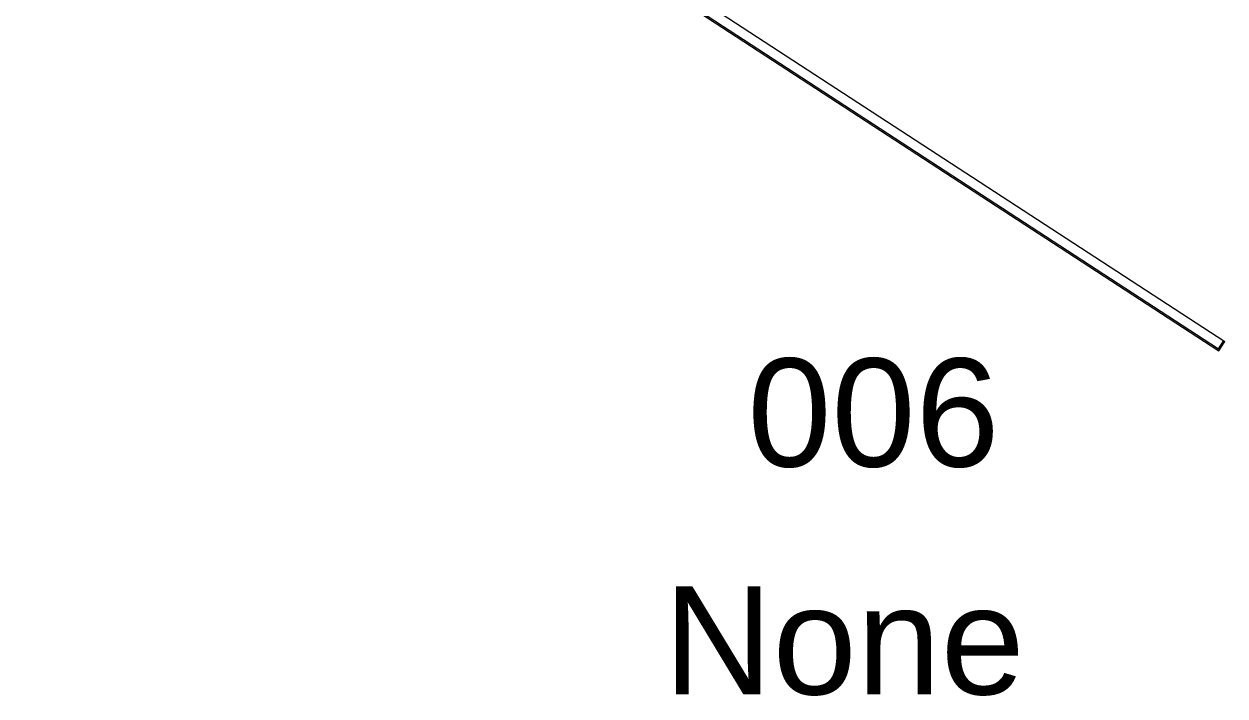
# Model space of a CAD drawing. Header units: inches. Extents: x -301 to 39679, y -468 to 370.
# Drawn here: x 572.9 to 679.5, y -76.9 to -17.2 of the extents above; entities that cross this region are included whole.
import ezdxf

# ---------------------------------------------------------------- set-up
doc = ezdxf.new("R2010")
doc.units = ezdxf.units.IN
doc.header["$MEASUREMENT"] = 0
doc.layers.get('Defpoints').update_dxf_attribs({"color": 3})
doc.layers.add('NSE-Furring 01', color=30, linetype='Continuous', lineweight=18)
doc.layers.add('NSE-Title', color=51, linetype='Continuous', lineweight=9)
doc.styles.add('096 - NSSM - Standard', font='arial.ttf', dxfattribs={"height": 9.6})

msp = doc.modelspace()

# ---------------------------------------------------------------- linework, layer by layer
at = {"layer": 'NSE-Furring 01'}
for points in [[(573.44898, 23.67712), (572.90595, 22.84337), (678.96066, -46.23033), (679.50368, -45.39657)], [(573.44898, 23.67712), (679.50368, -45.39657)], [(572.97417, 22.94811), (678.92413, -46.05736), (679.39894, -45.32835)]]:
    msp.add_lwpolyline(points, dxfattribs=at)

# ---------------------------------------------------------------- texts
at = {"layer": 'Defpoints', "insert": (648.30561, -51.7797), "char_height": 9.6, "attachment_point": 5, "style": '096 - NSSM - Standard'}
msp.add_mtext_dynamic_manual_height_columns('006', width=16.3938227, gutter_width=0.5, heights=[0], dxfattribs=at)
at = {"layer": 'NSE-Title', "insert": (645.70198, -72), "char_height": 9.6, "width": 31.6499699, "attachment_point": 5, "style": '096 - NSSM - Standard'}
msp.add_mtext('None', dxfattribs=at)

doc.saveas('drawing.dxf')
